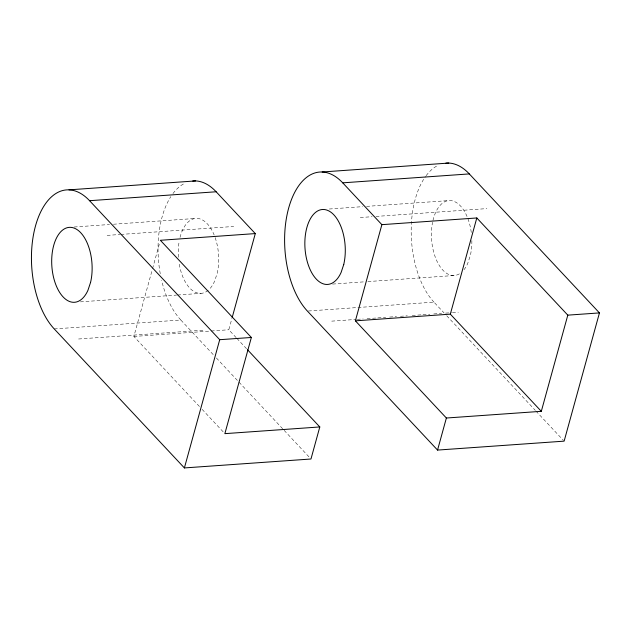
<?xml version="1.0" encoding="UTF-8"?>
<svg xmlns="http://www.w3.org/2000/svg" width="631" height="631" viewBox="0 0 631 631"><rect width="100%" height="100%" fill="white"/><g stroke="black" fill="none" stroke-linecap="round" stroke-linejoin="round"><path stroke-width="0.47" stroke-dasharray="3.15 2.37" d="M199.443 406.49L133.875 336.457L152.316 269.516M152.568 268.569L159.84 242.17M236.168 337.624L228.808 329.761L231.924 318.45M74.182 227.002L109.51 224.51M113.43 224.234L195.855 218.421M329.303 209.011L362.667 206.652M366.587 206.376L449.012 200.563M107.128 235.395L119.882 234.495M120.868 234.424L233.707 226.466M360.285 217.537L372.061 216.709M375.981 216.433L486.864 208.609M80.413 301.863L176.577 295.079M177.556 295.016L201.108 293.352M332.592 284.076L363.992 281.86M367.912 281.584L454.265 275.495M54.242 328.932L180.821 320.004L213.696 355.111M308.378 311.004L433.978 302.146L444.043 312.897M78.591 338.997L205.17 330.068M331.748 321.14L356.278 319.412M357.256 319.341L363.148 318.923M367.068 318.647L376.881 317.961M377.866 317.89L385.715 317.338M389.642 317.062L396.505 316.573M400.433 316.297L407.303 315.815M412.209 315.468L422.021 314.774M422.999 314.703L429.869 314.222M433.797 313.946L441.645 313.386M445.573 313.11L451.457 312.7M452.435 312.629L458.327 312.211M133.875 336.457L210.21 331.078M211.188 331.007L228.808 329.761M446.724 315.76L535.277 410.339M535.948 411.057L563.459 440.438M236.838 338.342L246.871 349.061M216.378 357.982L283.461 429.632M284.131 430.35L309.632 457.578M202.117 409.345L224.194 432.929M433.978 302.146A75.113 40.21 86 0 1 425.578 176.435M426.122 175.694A75.113 40.21 86 0 1 438.387 165.204M459.368 273.862A37.56 20.105 86 0 1 437.701 262.677A37.56 20.105 86 0 1 432.574 222.246M432.953 220.495A37.56 20.105 86 0 1 453.508 201.186A37.56 20.105 86 0 1 471.428 233.722M471.862 240.569A37.56 20.105 86 0 1 470.324 255.563L467.674 263.545A37.56 20.105 86 0 1 463.943 269.784M208.254 290.26A37.56 20.105 86 0 1 178.936 262.149M178.423 257.267A37.56 20.105 86 0 1 179.251 240.995M180.032 237.398A37.56 20.105 86 0 1 214.177 235.047M215.155 237.635A37.56 20.105 86 0 1 217.167 273.42L214.516 281.402A37.56 20.105 86 0 1 208.908 289.668M180.821 320.004A75.113 40.21 86 0 1 161.623 280.314M160.258 273.736A75.113 40.21 86 0 1 170.827 196.62M172.965 193.551A75.113 40.21 86 0 1 185.23 183.061"/><path stroke-width="0.95" d="M184.394 467.934L219.714 339.699L89.563 200.697A75.113 40.21 86 0 0 35.502 225.937A75.113 40.21 86 0 0 54.242 328.932L184.394 467.934L310.973 459.005L319.799 426.95L247.541 349.771M232.184 317.503L255.295 233.588L216.141 191.769A75.113 40.21 86 0 0 192.715 180.994M255.295 233.588L160.361 240.285L251.359 337.467L224.865 433.647L319.799 426.95M381.873 224.66L476.807 217.963L567.805 315.145L541.311 411.325L446.377 418.022L355.387 320.832L381.873 224.66L342.72 182.84A75.113 40.21 86 0 0 288.659 208.088A75.113 40.21 86 0 0 307.4 311.075L437.551 450.077L564.13 441.148L599.45 312.913L469.298 173.911A75.113 40.21 86 0 0 445.872 163.137M541.311 411.325L450.321 314.143L476.807 217.963M437.551 450.077L446.377 418.022M69 189.852L195.578 180.923M322.157 171.995L448.736 163.066M89.563 200.697L216.141 191.769M342.72 182.84L469.298 173.911M355.387 320.832L450.321 314.143M219.714 339.699L251.359 337.467M567.805 315.145L599.45 312.913M90.588 282.349L87.938 290.331A37.56 20.105 86 0 1 53.95 278.926A37.56 20.105 86 0 1 71.035 227.373A37.56 20.105 86 0 1 90.588 282.349M343.745 264.492L341.095 272.474A37.56 20.105 86 0 1 307.108 261.068A37.56 20.105 86 0 1 324.192 209.516A37.56 20.105 86 0 1 343.745 264.492"/></g></svg>
